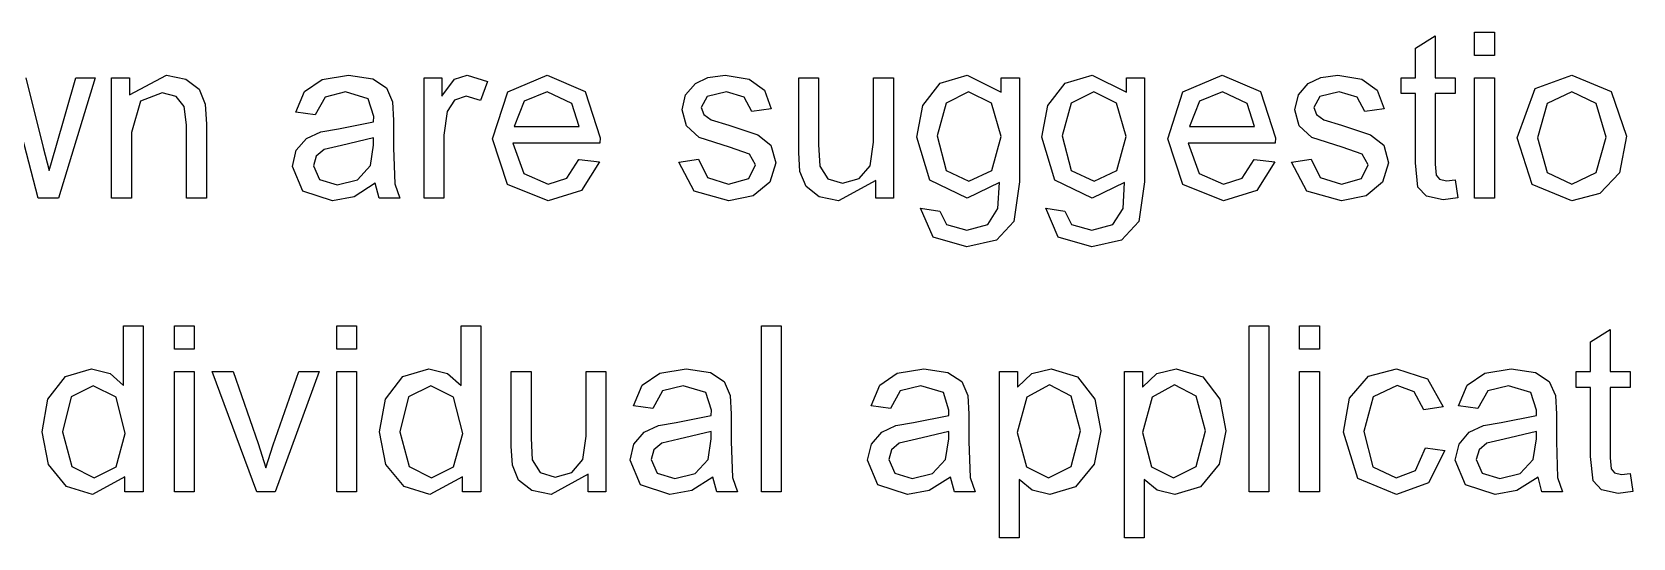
# Model space of a CAD drawing. Extents: x 22 to 299, y 7 to 289.
# Drawn here: x 59.4 to 78.88, y 258.08 to 264.23 of the extents above; entities that cross this region are included whole.
import ezdxf

# ---------------------------------------------------------------- set-up
doc = ezdxf.new("R2010")
doc.units = 0

msp = doc.modelspace()

# ---------------------------------------------------------------- linework, layer by layer
at = {"layer": 'Layer 1'}
for p, q in [((76.957418, 263.943948), (76.957418, 264.229202)), ((76.957418, 264.229202), (77.198022, 264.229202)), ((77.198022, 264.229202), (77.198022, 263.943948)), ((76.239139, 264.034899), (76.478407, 264.183726)), ((76.239139, 263.672475), (76.239139, 264.034899)), ((76.478407, 264.183726), (76.478407, 263.672475)), ((77.198022, 263.943948), (76.957418, 263.943948)), ((59.325772, 263.672475), (59.538306, 262.823604)), ((59.690688, 262.82636), (59.933966, 263.672475)), ((60.167889, 263.672475), (59.724106, 262.209)), ((59.933966, 263.672475), (60.167889, 263.672475)), ((60.369268, 262.209), (60.369268, 263.672475)), ((60.369268, 263.672475), (60.585813, 263.672475)), ((60.585813, 263.464391), (61.037615, 263.705548)), ((60.585813, 263.672475), (60.585813, 263.464391)), ((61.037615, 263.705548), (61.272875, 263.657316)), ((61.272875, 263.657316), (61.434616, 263.533293)), ((62.717959, 263.505732), (62.930493, 263.653182)), ((62.930493, 263.653182), (63.252635, 263.705548)), ((63.252635, 263.705548), (63.548043, 263.66145)), ((63.548043, 263.66145), (63.715132, 263.549829)), ((64.171788, 262.209), (64.171788, 263.672475)), ((64.171788, 263.672475), (64.388333, 263.672475)), ((64.388333, 263.672475), (64.388333, 263.450611)), ((64.388333, 263.450611), (64.540719, 263.655938)), ((64.540719, 263.655938), (64.695775, 263.705548)), ((64.695775, 263.705548), (64.943061, 263.625622)), ((64.943061, 263.625622), (64.860187, 263.39549)), ((65.190329, 263.501598), (65.668868, 263.705548)), ((65.668868, 263.705548), (66.134036, 263.505733)), ((67.474779, 263.603573), (67.627165, 263.675231)), ((67.627165, 263.675231), (67.835688, 263.705548)), ((67.835688, 263.705548), (68.128426, 263.655938)), ((68.128426, 263.655938), (68.31556, 263.520891)), ((68.732606, 262.765727), (68.732606, 263.672475)), ((68.732606, 263.672475), (68.97321, 263.672475)), ((68.97321, 263.672475), (68.97321, 262.860811)), ((69.642901, 262.888372), (69.642901, 263.672475)), ((69.642901, 263.672475), (69.883505, 263.672475)), ((69.883505, 263.672475), (69.883505, 262.209)), ((70.453857, 263.609085), (70.782684, 263.705548)), ((70.782684, 263.705548), (71.19706, 263.496086)), ((71.19706, 263.496086), (71.19706, 263.672475)), ((71.19706, 263.672475), (71.418949, 263.672475)), ((71.418949, 263.672475), (71.418949, 262.407437)), ((71.975935, 263.609085), (72.304762, 263.705548)), ((72.304762, 263.705548), (72.719137, 263.496086)), ((72.719137, 263.496086), (72.719137, 263.672475)), ((72.719137, 263.672475), (72.941027, 263.672475)), ((72.941027, 263.672475), (72.941027, 262.407437)), ((73.408453, 263.501598), (73.886988, 263.705548)), ((73.886988, 263.705548), (74.35216, 263.505733)), ((74.931868, 263.603573), (75.08425, 263.675231)), ((75.08425, 263.675231), (75.292776, 263.705548)), ((75.292776, 263.705548), (75.58551, 263.655938)), ((75.58551, 263.655938), (75.772648, 263.520891)), ((76.062694, 263.47955), (76.062694, 263.672475)), ((76.062694, 263.672475), (76.239139, 263.672475)), ((76.478407, 263.672475), (76.720348, 263.672475)), ((76.720348, 263.672475), (76.720348, 263.47955)), ((76.957418, 262.209), (76.957418, 263.672475)), ((76.957418, 263.672475), (77.198022, 263.672475)), ((77.198022, 263.672475), (77.198022, 262.209)), ((77.693476, 263.542939), (78.13993, 263.705548)), ((78.13993, 263.705548), (78.618468, 263.50711)), ((60.986815, 263.490574), (60.720814, 263.389977)), ((61.153901, 263.445099), (60.986815, 263.490574)), ((61.254153, 263.32521), (61.153901, 263.445099)), ((61.434616, 263.533293), (61.509468, 263.350014)), ((62.612359, 263.25493), (62.717959, 263.505732)), ((62.966582, 263.438209), (62.847618, 263.221857)), ((63.217883, 263.50022), (62.966582, 263.438209)), ((63.491902, 263.41616), (63.217883, 263.50022)), ((63.715132, 263.549829), (63.789985, 263.381709)), ((64.683745, 263.449233), (64.542052, 263.399624)), ((64.860187, 263.39549), (64.683745, 263.449233)), ((65.005866, 262.928335), (65.190329, 263.501598)), ((65.671542, 263.501598), (65.392171, 263.387221)), ((65.969624, 263.358283), (65.671542, 263.501598)), ((66.134036, 263.505733), (66.314489, 262.943494)), ((67.313041, 263.283869), (67.355816, 263.464391)), ((67.355816, 263.464391), (67.474779, 263.603573)), ((67.616469, 263.445099), (67.545624, 263.312807)), ((67.853065, 263.501598), (67.616469, 263.445099)), ((68.069611, 263.438208), (67.853065, 263.501598)), ((68.163178, 263.26182), (68.069611, 263.438208)), ((68.31556, 263.520891), (68.398438, 263.294893)), ((70.241323, 263.334856), (70.453857, 263.609085)), ((70.800059, 263.50022), (70.527376, 263.365173)), ((71.078093, 263.363795), (70.800059, 263.50022)), ((71.763401, 263.334856), (71.975935, 263.609085)), ((72.322136, 263.50022), (72.049454, 263.365173)), ((72.60017, 263.363795), (72.322136, 263.50022)), ((73.223989, 262.928335), (73.408453, 263.501598)), ((73.889662, 263.501598), (73.610294, 263.387221)), ((74.187744, 263.358283), (73.889662, 263.501598)), ((74.35216, 263.505733), (74.532612, 262.943494)), ((74.770126, 263.283869), (74.812901, 263.464391)), ((74.812901, 263.464391), (74.931868, 263.603573)), ((75.073557, 263.445099), (75.002712, 263.312807)), ((75.31015, 263.501598), (75.073557, 263.445099)), ((75.526695, 263.438208), (75.31015, 263.501598)), ((75.620266, 263.26182), (75.526695, 263.438208)), ((75.772648, 263.520891), (75.855522, 263.294893)), ((76.239139, 263.47955), (76.062694, 263.47955)), ((76.239139, 262.637569), (76.239139, 263.47955)), ((76.720348, 263.47955), (76.478407, 263.47955)), ((76.478407, 263.47955), (76.478407, 262.623789)), ((77.474257, 262.940737), (77.693476, 263.542939)), ((78.13993, 263.50022), (77.84051, 263.361039)), ((78.436679, 263.359661), (78.13993, 263.50022)), ((78.618468, 263.50711), (78.804269, 262.961408)), ((60.720814, 263.389977), (60.609866, 263.008261)), ((61.282234, 263.099212), (61.254153, 263.32521)), ((61.509468, 263.350014), (61.522839, 263.108858)), ((62.847618, 263.221857), (62.612359, 263.25493)), ((63.560076, 263.202564), (63.491902, 263.41616)), ((63.789985, 263.381709), (63.802014, 263.152955)), ((64.452496, 263.264576), (64.412396, 262.975188)), ((64.542052, 263.399624), (64.452496, 263.264576)), ((65.392171, 263.387221), (65.267859, 263.081297)), ((66.060517, 263.081297), (65.969624, 263.358283)), ((67.365171, 263.086809), (67.313041, 263.283869)), ((67.545624, 263.312807), (67.575045, 263.225991)), ((68.398438, 263.294893), (68.163178, 263.26182)), ((70.167805, 262.949006), (70.241323, 263.334856)), ((70.527376, 263.365173), (70.415091, 262.96692)), ((71.194386, 262.958652), (71.078093, 263.363795)), ((71.689882, 262.949006), (71.763401, 263.334856)), ((72.049454, 263.365173), (71.937168, 262.96692)), ((72.716463, 262.958652), (72.60017, 263.363795)), ((73.610294, 263.387221), (73.485983, 263.081297)), ((74.278641, 263.081297), (74.187744, 263.358283)), ((74.82226, 263.086809), (74.770126, 263.283869)), ((75.002712, 263.312807), (75.032134, 263.225991)), ((75.855522, 263.294893), (75.620266, 263.26182)), ((77.84051, 263.361039), (77.721547, 262.940737)), ((78.556979, 262.949006), (78.436679, 263.359661)), ((59.474143, 262.209), (59.248242, 263.085431)), ((61.282234, 262.209), (61.282234, 263.099212)), ((61.522839, 263.108858), (61.522839, 262.209)), ((62.915715, 263.015151), (63.129586, 263.052358)), ((63.129586, 263.052358), (63.558665, 263.137797)), ((63.558665, 263.137797), (63.560076, 263.202564)), ((63.802014, 263.152955), (63.802014, 262.822226)), ((65.267859, 263.081297), (66.060517, 263.081297)), ((65.267859, 263.081297), (65.267859, 263.081297)), ((67.520227, 262.947628), (67.365171, 263.086809)), ((67.575045, 263.225991), (67.667279, 263.159845)), ((67.667279, 263.159845), (67.879813, 263.096455)), ((67.879813, 263.096455), (68.235373, 262.9807)), ((73.485983, 263.081297), (74.278641, 263.081297)), ((73.485983, 263.081297), (73.485983, 263.081297)), ((74.977316, 262.947628), (74.82226, 263.086809)), ((75.032134, 263.225991), (75.124364, 263.159845)), ((75.124364, 263.159845), (75.336898, 263.096455)), ((75.336898, 263.096455), (75.692462, 262.9807)), ((60.609866, 263.008261), (60.609866, 262.209)), ((62.617633, 262.790531), (62.741944, 262.933847)), ((62.741944, 262.933847), (62.915715, 263.015151)), ((63.165686, 262.849787), (62.955826, 262.800178)), ((63.558676, 262.943494), (63.165686, 262.849787)), ((63.51992, 262.604497), (63.558686, 262.852543)), ((63.558686, 262.852543), (63.558676, 262.943494)), ((64.412396, 262.975188), (64.412396, 262.209)), ((65.187655, 262.372987), (65.005866, 262.928335)), ((66.313077, 262.877348), (65.254415, 262.877348)), ((65.254415, 262.877348), (65.386745, 262.508034)), ((66.314489, 262.943494), (66.313077, 262.877348)), ((67.887818, 262.829116), (67.520227, 262.947628)), ((68.235373, 262.9807), (68.394441, 262.851165)), ((68.394441, 262.851165), (68.451919, 262.638947)), ((68.97321, 262.860811), (68.987921, 262.598984)), ((69.602801, 262.60174), (69.642901, 262.888372)), ((70.328209, 262.42673), (70.167805, 262.949006)), ((70.415091, 262.96692), (70.526039, 262.546619)), ((70.415091, 262.96692), (70.415091, 262.96692)), ((71.082104, 262.545241), (71.194386, 262.958652)), ((71.850283, 262.42673), (71.689882, 262.949006)), ((71.937168, 262.96692), (72.048117, 262.546619)), ((71.937168, 262.96692), (71.937168, 262.96692)), ((72.604181, 262.545241), (72.716463, 262.958652)), ((73.405779, 262.372987), (73.223989, 262.928335)), ((74.531201, 262.877348), (73.472538, 262.877348)), ((73.472538, 262.877348), (73.604872, 262.508034)), ((74.532612, 262.943494), (74.531201, 262.877348)), ((75.344906, 262.829116), (74.977316, 262.947628)), ((75.692462, 262.9807), (75.851525, 262.851165)), ((75.851525, 262.851165), (75.909003, 262.638947)), ((77.657384, 262.372986), (77.474257, 262.940737)), ((77.474257, 262.940737), (77.474257, 262.940737)), ((77.721547, 262.940737), (77.84051, 262.519058)), ((77.721547, 262.940737), (77.721547, 262.940737)), ((78.438012, 262.520436), (78.556979, 262.949006)), ((78.804269, 262.961408), (78.721395, 262.516302)), ((59.538306, 262.823604), (59.60915, 262.543863)), ((59.60915, 262.543863), (59.690688, 262.82636)), ((62.570847, 262.59485), (62.617633, 262.790531)), ((62.860922, 262.718874), (62.827514, 262.60174)), ((62.955826, 262.800178), (62.860922, 262.718874)), ((63.802014, 262.822226), (63.816725, 262.38401)), ((65.909395, 262.451535), (66.057766, 262.680289)), ((66.057766, 262.680289), (66.057843, 262.680289)), ((66.057843, 262.680289), (66.30647, 262.648594)), ((66.30647, 262.648594), (66.088588, 262.299951)), ((67.272941, 262.645838), (67.510872, 262.684423)), ((67.272955, 262.645837), (67.272941, 262.645838)), ((67.457419, 262.294438), (67.272955, 262.645837)), ((67.510872, 262.684423), (67.621817, 262.458425)), ((68.13377, 262.745056), (67.887818, 262.829116)), ((68.204615, 262.612765), (68.13377, 262.745056)), ((68.747316, 262.534217), (68.732606, 262.765727)), ((74.127522, 262.451535), (74.275893, 262.680289)), ((74.275893, 262.680289), (74.275967, 262.680289)), ((74.275967, 262.680289), (74.524594, 262.648594)), ((74.524594, 262.648594), (74.306711, 262.299951)), ((74.730026, 262.645838), (74.967957, 262.684423)), ((74.73004, 262.645837), (74.730026, 262.645838)), ((74.914504, 262.294438), (74.73004, 262.645837)), ((74.967957, 262.684423), (75.078905, 262.458425)), ((75.590859, 262.745056), (75.344906, 262.829116)), ((75.661703, 262.612765), (75.590859, 262.745056)), ((62.696496, 262.29306), (62.570847, 262.59485)), ((62.827514, 262.60174), (62.899695, 262.436376)), ((63.360856, 262.432242), (63.51992, 262.604497)), ((65.386745, 262.508034), (65.683494, 262.379877)), ((65.683494, 262.379877), (65.909395, 262.451535)), ((67.621817, 262.458425), (67.878462, 262.379877)), ((68.124414, 262.448778), (68.204615, 262.612765)), ((68.451919, 262.638947), (68.381074, 262.404681)), ((68.820832, 262.34956), (68.747316, 262.534217)), ((68.987921, 262.598984), (69.084162, 262.444644)), ((69.46913, 262.446022), (69.602801, 262.60174)), ((70.526039, 262.546619), (70.80407, 262.414327)), ((70.80407, 262.414327), (71.082104, 262.545241)), ((72.048117, 262.546619), (72.326147, 262.414327)), ((72.326147, 262.414327), (72.604181, 262.545241)), ((73.604872, 262.508034), (73.901618, 262.379877)), ((73.901618, 262.379877), (74.127522, 262.451535)), ((75.078905, 262.458425), (75.33555, 262.379877)), ((75.581499, 262.448778), (75.661703, 262.612765)), ((75.909003, 262.638947), (75.838159, 262.404681)), ((76.268561, 262.344048), (76.239139, 262.637569)), ((76.478407, 262.623789), (76.490436, 262.487363)), ((76.490436, 262.487363), (76.531874, 262.439132)), ((77.84051, 262.519058), (78.13993, 262.379877)), ((78.13993, 262.379877), (78.438012, 262.520436)), ((78.721395, 262.516302), (78.482124, 262.2655)), ((63.056067, 262.175927), (62.696496, 262.29306)), ((62.899695, 262.436376), (63.113566, 262.37023)), ((63.113566, 262.37023), (63.360856, 262.432242)), ((63.578713, 262.389523), (63.320731, 262.224158)), ((63.626836, 262.209), (63.578713, 262.389523)), ((63.578713, 262.389523), (63.578713, 262.389523)), ((63.816725, 262.38401), (63.878133, 262.209)), ((65.682235, 262.175927), (65.187655, 262.372987)), ((66.088588, 262.299951), (65.682235, 262.175927)), ((67.879813, 262.175927), (67.457419, 262.294438)), ((67.878462, 262.379877), (68.124414, 262.448778)), ((68.381074, 262.404681), (68.179232, 262.235182)), ((68.982573, 262.225536), (68.820832, 262.34956)), ((69.084162, 262.444644), (69.265951, 262.389523)), ((69.668297, 262.423974), (69.217833, 262.175927)), ((69.265951, 262.389523), (69.46913, 262.446022)), ((69.668297, 262.209), (69.668297, 262.423974)), ((70.781347, 262.209), (70.328209, 262.42673)), ((71.174348, 262.400547), (70.781347, 262.209)), ((71.156956, 262.082221), (71.174348, 262.400547)), ((71.418949, 262.407437), (71.350779, 261.923746)), ((72.303425, 262.209), (71.850283, 262.42673)), ((72.696426, 262.400547), (72.303425, 262.209)), ((72.679034, 262.082221), (72.696426, 262.400547)), ((72.941027, 262.407437), (72.872856, 261.923746)), ((73.900355, 262.175927), (73.405779, 262.372987)), ((74.306711, 262.299951), (73.900355, 262.175927)), ((75.336898, 262.175927), (74.914504, 262.294438)), ((75.33555, 262.379877), (75.581499, 262.448778)), ((75.838159, 262.404681), (75.636317, 262.235182)), ((76.370146, 262.232427), (76.268561, 262.344048)), ((76.531874, 262.439132), (76.614748, 262.421218)), ((76.614748, 262.421218), (76.720348, 262.430864)), ((76.720348, 262.430864), (76.720366, 262.430864)), ((76.720366, 262.430864), (76.755114, 262.211756)), ((78.13993, 262.175927), (77.657384, 262.372986)), ((78.482124, 262.2655), (78.13993, 262.175927)), ((59.724106, 262.209), (59.474143, 262.209)), ((60.609866, 262.209), (60.369268, 262.209)), ((61.522839, 262.209), (61.282234, 262.209)), ((63.320731, 262.224158), (63.056067, 262.175927)), ((63.878133, 262.209), (63.626836, 262.209)), ((64.412396, 262.209), (64.171788, 262.209)), ((68.179232, 262.235182), (67.879813, 262.175927)), ((69.217833, 262.175927), (68.982573, 262.225536)), ((69.883505, 262.209), (69.668297, 262.209)), ((70.215923, 262.087733), (70.449846, 262.051904)), ((70.366972, 261.733577), (70.215923, 262.087733)), ((70.215923, 262.087733), (70.215923, 262.087733)), ((71.033982, 261.889296), (71.156956, 262.082221)), ((71.738001, 262.087733), (71.971924, 262.051904)), ((71.88905, 261.733577), (71.738001, 262.087733)), ((71.738001, 262.087733), (71.738001, 262.087733)), ((72.556059, 261.889296), (72.679034, 262.082221)), ((75.636317, 262.235182), (75.336898, 262.175927)), ((76.573325, 262.189707), (76.370146, 262.232427)), ((76.755114, 262.211756), (76.573325, 262.189707)), ((77.198022, 262.209), (76.957418, 262.209)), ((70.449846, 262.051904), (70.531384, 261.889296)), ((70.531384, 261.889296), (70.775999, 261.820394)), ((70.775999, 261.820394), (71.033982, 261.889296)), ((71.350779, 261.923746), (71.136908, 261.697748)), ((71.971924, 262.051904), (72.053461, 261.889296)), ((72.053461, 261.889296), (72.298077, 261.820394)), ((72.298077, 261.820394), (72.556059, 261.889296)), ((72.872856, 261.923746), (72.658985, 261.697748)), ((70.777336, 261.615066), (70.366972, 261.733577)), ((71.136908, 261.697748), (70.777336, 261.615066)), ((72.299414, 261.615066), (71.88905, 261.733577)), ((72.658985, 261.697748), (72.299414, 261.615066)), ((60.515911, 259.931354), (60.515911, 260.656202)), ((60.515911, 260.656202), (60.755178, 260.656202)), ((60.755178, 260.656202), (60.755178, 258.636)), ((61.134382, 260.370948), (61.134382, 260.656202)), ((61.134382, 260.656202), (61.374986, 260.656202)), ((61.374986, 260.656202), (61.374986, 260.370948)), ((63.110892, 260.370948), (63.110892, 260.656202)), ((63.110892, 260.656202), (63.351497, 260.656202)), ((63.351497, 260.656202), (63.351497, 260.370948)), ((64.622235, 259.931354), (64.622235, 260.656202)), ((64.622235, 260.656202), (64.861502, 260.656202)), ((64.861502, 260.656202), (64.861502, 258.636)), ((68.278176, 258.636), (68.278176, 260.656202)), ((68.278176, 260.656202), (68.518784, 260.656202)), ((68.518784, 260.656202), (68.518784, 258.636)), ((74.213187, 258.636), (74.213187, 260.656202)), ((74.213187, 260.656202), (74.453791, 260.656202)), ((74.453791, 260.656202), (74.453791, 258.636)), ((74.827604, 260.370948), (74.827604, 260.656202)), ((74.827604, 260.656202), (75.068209, 260.656202)), ((75.068209, 260.656202), (75.068209, 260.370948)), ((78.368963, 260.461899), (78.608234, 260.610726)), ((78.608234, 260.610726), (78.608234, 260.099475)), ((61.374986, 260.370948), (61.134382, 260.370948)), ((63.351497, 260.370948), (63.110892, 260.370948)), ((75.068209, 260.370948), (74.827604, 260.370948)), ((78.368963, 260.099475), (78.368963, 260.461899)), ((59.80746, 260.037463), (60.124258, 260.132548)), ((60.124258, 260.132548), (60.352832, 260.076048)), ((63.913785, 260.037463), (64.230582, 260.132548)), ((64.230582, 260.132548), (64.459157, 260.076048)), ((67.039558, 260.080182), (67.3617, 260.132548)), ((67.3617, 260.132548), (67.657108, 260.08845)), ((69.930407, 260.080182), (70.252549, 260.132548)), ((70.252549, 260.132548), (70.547961, 260.08845)), ((71.568717, 260.076048), (71.805311, 260.132548)), ((71.805311, 260.132548), (72.126119, 260.036085)), ((73.090795, 260.076048), (73.327388, 260.132548)), ((73.327388, 260.132548), (73.648197, 260.036085)), ((75.667926, 260.042975), (76.007446, 260.132548)), ((76.007446, 260.132548), (76.385729, 260.01128)), ((77.080886, 260.080182), (77.403028, 260.132548)), ((77.403028, 260.132548), (77.69844, 260.08845)), ((59.594926, 259.763234), (59.80746, 260.037463)), ((60.146984, 259.92722), (59.878305, 259.792173)), ((60.423677, 259.786661), (60.146984, 259.92722)), ((60.352832, 260.076048), (60.515911, 259.931354)), ((61.134382, 258.636), (61.134382, 260.099475)), ((61.134382, 260.099475), (61.374986, 260.099475)), ((61.374986, 260.099475), (61.374986, 258.636)), ((62.135108, 258.636), (61.595084, 260.099475)), ((61.595084, 260.099475), (61.849055, 260.099475)), ((61.849055, 260.099475), (62.153822, 259.223044)), ((62.334275, 259.206507), (62.649735, 260.099475)), ((62.897025, 260.099475), (62.359671, 258.636)), ((62.649735, 260.099475), (62.897025, 260.099475)), ((63.110892, 258.636), (63.110892, 260.099475)), ((63.110892, 260.099475), (63.351497, 260.099475)), ((63.351497, 260.099475), (63.351497, 258.636)), ((63.701251, 259.763234), (63.913785, 260.037463)), ((64.253304, 259.92722), (63.984629, 259.792173)), ((64.530001, 259.786661), (64.253304, 259.92722)), ((64.459157, 260.076048), (64.622235, 259.931354)), ((65.234014, 259.192727), (65.234014, 260.099475)), ((65.234014, 260.099475), (65.474622, 260.099475)), ((65.474622, 260.099475), (65.474622, 259.287811)), ((66.144312, 259.315372), (66.144312, 260.099475)), ((66.144312, 260.099475), (66.384917, 260.099475)), ((66.384917, 260.099475), (66.384917, 258.636)), ((66.721424, 259.68193), (66.827021, 259.932732)), ((66.827021, 259.932732), (67.039558, 260.080182)), ((67.326944, 259.92722), (67.075647, 259.865209)), ((67.600967, 259.84316), (67.326944, 259.92722)), ((67.657108, 260.08845), (67.824198, 259.976829)), ((67.824198, 259.976829), (67.89905, 259.808709)), ((69.612273, 259.68193), (69.717873, 259.932732)), ((69.717873, 259.932732), (69.930407, 260.080182)), ((70.217797, 259.92722), (69.9665, 259.865209)), ((70.49182, 259.84316), (70.217797, 259.92722)), ((70.547961, 260.08845), (70.715046, 259.976829)), ((70.715046, 259.976829), (70.789902, 259.808709)), ((71.174394, 258.075139), (71.174394, 260.099475)), ((71.174394, 260.099475), (71.39361, 260.099475)), ((71.39361, 260.099475), (71.39361, 259.909306)), ((71.39361, 259.909306), (71.568717, 260.076048)), ((71.782588, 259.938245), (71.509902, 259.789417)), ((72.048589, 259.799063), (71.782588, 259.938245)), ((72.126119, 260.036085), (72.335979, 259.763234)), ((72.696471, 258.075139), (72.696471, 260.099475)), ((72.696471, 260.099475), (72.915687, 260.099475)), ((72.915687, 260.099475), (72.915687, 259.909306)), ((72.915687, 259.909306), (73.090795, 260.076048)), ((73.304666, 259.938245), (73.03198, 259.789417)), ((73.570667, 259.799063), (73.304666, 259.938245)), ((73.648197, 260.036085), (73.858057, 259.763234)), ((74.827604, 258.636), (74.827604, 260.099475)), ((74.827604, 260.099475), (75.068209, 260.099475)), ((75.068209, 260.099475), (75.068209, 258.636)), ((75.436677, 259.777014), (75.667926, 260.042975)), ((76.016801, 259.928598), (75.721393, 259.793551)), ((76.221317, 259.854184), (76.016801, 259.928598)), ((76.385729, 260.01128), (76.574203, 259.669527)), ((76.762752, 259.68193), (76.868352, 259.932732)), ((76.868352, 259.932732), (77.080886, 260.080182)), ((77.368276, 259.92722), (77.116975, 259.865209)), ((77.642299, 259.84316), (77.368276, 259.92722)), ((77.69844, 260.08845), (77.865526, 259.976829)), ((77.865526, 259.976829), (77.940382, 259.808709)), ((78.192522, 259.90655), (78.192522, 260.099475)), ((78.192522, 260.099475), (78.368963, 260.099475)), ((78.608234, 260.099475), (78.850176, 260.099475)), ((78.850176, 260.099475), (78.850176, 259.90655)), ((59.524082, 259.366359), (59.594926, 259.763234)), ((59.878305, 259.792173), (59.771371, 259.366359)), ((60.535959, 259.345689), (60.423677, 259.786661)), ((63.630406, 259.366359), (63.701251, 259.763234)), ((63.984629, 259.792173), (63.877696, 259.366359)), ((64.642283, 259.345689), (64.530001, 259.786661)), ((67.075647, 259.865209), (66.95668, 259.648857)), ((67.669138, 259.629564), (67.600967, 259.84316)), ((67.89905, 259.808709), (67.91108, 259.579955)), ((69.9665, 259.865209), (69.847533, 259.648857)), ((70.55999, 259.629564), (70.49182, 259.84316)), ((70.789902, 259.808709), (70.801932, 259.579955)), ((71.509902, 259.789417), (71.392272, 259.359469)), ((72.160871, 259.38014), (72.048589, 259.799063)), ((72.335979, 259.763234), (72.406824, 259.378762)), ((73.03198, 259.789417), (72.91435, 259.359469)), ((73.682949, 259.38014), (73.570667, 259.799063)), ((73.858057, 259.763234), (73.928901, 259.378762)), ((75.360485, 259.362225), (75.436677, 259.777014)), ((75.721393, 259.793551), (75.607774, 259.369115)), ((76.34028, 259.63232), (76.221317, 259.854184)), ((77.116975, 259.865209), (76.998012, 259.648857)), ((77.71047, 259.629564), (77.642299, 259.84316)), ((77.940382, 259.808709), (77.952411, 259.579955)), ((78.368963, 259.90655), (78.192522, 259.90655)), ((78.368963, 259.064569), (78.368963, 259.90655)), ((78.850176, 259.90655), (78.608234, 259.90655)), ((78.608234, 259.90655), (78.608234, 259.050789)), ((66.95668, 259.648857), (66.721424, 259.68193)), ((67.238648, 259.479358), (67.667727, 259.564797)), ((67.667727, 259.564797), (67.669138, 259.629564)), ((67.91108, 259.579955), (67.91108, 259.249226)), ((69.847533, 259.648857), (69.612273, 259.68193)), ((70.1295, 259.479358), (70.558579, 259.564797)), ((70.558579, 259.564797), (70.55999, 259.629564)), ((70.801932, 259.579955), (70.801932, 259.249226)), ((76.574203, 259.669527), (76.34028, 259.63232)), ((76.998012, 259.648857), (76.762752, 259.68193)), ((77.27998, 259.479358), (77.709059, 259.564797)), ((77.709059, 259.564797), (77.71047, 259.629564)), ((77.952411, 259.579955), (77.952411, 259.249226)), ((59.601611, 258.968107), (59.524082, 259.366359)), ((59.771371, 259.366359), (59.886327, 258.946058)), ((59.771371, 259.366359), (59.771371, 259.366359)), ((60.425014, 258.939168), (60.535959, 259.345689)), ((63.707936, 258.968107), (63.630406, 259.366359)), ((63.877696, 259.366359), (63.992651, 258.946058)), ((63.877696, 259.366359), (63.877696, 259.366359)), ((64.531338, 258.939168), (64.642283, 259.345689)), ((66.726694, 259.217531), (66.851006, 259.360847)), ((66.851006, 259.360847), (67.024777, 259.442151)), ((67.024777, 259.442151), (67.238648, 259.479358)), ((67.667738, 259.370494), (67.274748, 259.276787)), ((67.667745, 259.279543), (67.667738, 259.370494)), ((69.617547, 259.217531), (69.741858, 259.360847)), ((69.741858, 259.360847), (69.915629, 259.442151)), ((69.915629, 259.442151), (70.1295, 259.479358)), ((70.558593, 259.370494), (70.165607, 259.276787)), ((70.558604, 259.279543), (70.558593, 259.370494)), ((71.392272, 259.359469), (71.503217, 258.941924)), ((71.392272, 259.359469), (71.392272, 259.359469)), ((72.045915, 258.946058), (72.160871, 259.38014)), ((72.406824, 259.378762), (72.327961, 258.973619)), ((72.91435, 259.359469), (73.025295, 258.941924)), ((72.91435, 259.359469), (72.91435, 259.359469)), ((73.567993, 258.946058), (73.682949, 259.38014)), ((73.928901, 259.378762), (73.850038, 258.973619)), ((75.53693, 258.798608), (75.360485, 259.362225)), ((75.607774, 259.369115), (75.717382, 258.940546)), ((76.768026, 259.217531), (76.892338, 259.360847)), ((76.892338, 259.360847), (77.066108, 259.442151)), ((77.066108, 259.442151), (77.27998, 259.479358)), ((77.709073, 259.370494), (77.316083, 259.276787)), ((77.709083, 259.279543), (77.709073, 259.370494)), ((62.153822, 259.223044), (62.244715, 258.928144)), ((62.244715, 258.928144), (62.334275, 259.206507)), ((65.248725, 258.961217), (65.234014, 259.192727)), ((65.474622, 259.287811), (65.489333, 259.025984)), ((66.104209, 259.02874), (66.144312, 259.315372)), ((66.679909, 259.02185), (66.726694, 259.217531)), ((66.96998, 259.145874), (66.936572, 259.02874)), ((67.064888, 259.227178), (66.96998, 259.145874)), ((67.274748, 259.276787), (67.064888, 259.227178)), ((67.628978, 259.031497), (67.667745, 259.279543)), ((67.91108, 259.249226), (67.92579, 258.81101)), ((69.570761, 259.02185), (69.617547, 259.217531)), ((69.860839, 259.145874), (69.827431, 259.02874)), ((69.955743, 259.227178), (69.860839, 259.145874)), ((70.165607, 259.276787), (69.955743, 259.227178)), ((70.519841, 259.031497), (70.558604, 259.279543)), ((70.801932, 259.249226), (70.816643, 258.81101)), ((76.240028, 258.896449), (76.360332, 259.172056)), ((76.360332, 259.172056), (76.596926, 259.140361)), ((76.360332, 259.172056), (76.360332, 259.172056)), ((76.596926, 259.140361), (76.397758, 258.744865)), ((76.721241, 259.02185), (76.768026, 259.217531)), ((77.011319, 259.145874), (76.977911, 259.02874)), ((77.106223, 259.227178), (77.011319, 259.145874)), ((77.316083, 259.276787), (77.106223, 259.227178)), ((77.67032, 259.031497), (77.709083, 259.279543)), ((77.952411, 259.249226), (77.967122, 258.81101)), ((59.822164, 258.69939), (59.601611, 258.968107)), ((59.886327, 258.946058), (60.157676, 258.806877)), ((63.928488, 258.69939), (63.707936, 258.968107)), ((63.992651, 258.946058), (64.264, 258.806877)), ((65.322243, 258.77656), (65.248725, 258.961217)), ((65.489333, 259.025984), (65.585574, 258.871644)), ((65.970542, 258.873022), (66.104209, 259.02874)), ((66.805558, 258.72006), (66.679909, 259.02185)), ((66.936572, 259.02874), (67.008754, 258.863376)), ((67.469911, 258.859242), (67.628978, 259.031497)), ((69.69641, 258.72006), (69.570761, 259.02185)), ((69.827431, 259.02874), (69.899613, 258.863376)), ((70.360774, 258.859242), (70.519841, 259.031497)), ((71.771896, 258.806877), (72.045915, 258.946058)), ((72.327961, 258.973619), (72.100723, 258.698012)), ((73.293973, 258.806877), (73.567993, 258.946058)), ((73.850038, 258.973619), (73.6228, 258.698012)), ((76.846889, 258.72006), (76.721241, 259.02185)), ((76.977911, 259.02874), (77.050092, 258.863376)), ((77.511253, 258.859242), (77.67032, 259.031497)), ((78.398385, 258.771048), (78.368963, 259.064569)), ((78.608234, 259.050789), (78.620264, 258.914363)), ((60.531951, 258.820657), (60.13495, 258.602927)), ((60.157676, 258.806877), (60.425014, 258.939168)), ((60.531951, 258.636), (60.531951, 258.820657)), ((64.638276, 258.820657), (64.241275, 258.602927)), ((64.264, 258.806877), (64.531338, 258.939168)), ((64.638276, 258.636), (64.638276, 258.820657)), ((65.483984, 258.652536), (65.322243, 258.77656)), ((65.585574, 258.871644), (65.767363, 258.816523)), ((66.169709, 258.850974), (65.719241, 258.602927)), ((65.767363, 258.816523), (65.970542, 258.873022)), ((66.169709, 258.636), (66.169709, 258.850974)), ((67.008754, 258.863376), (67.222625, 258.79723)), ((67.222625, 258.79723), (67.469911, 258.859242)), ((67.687775, 258.816523), (67.429793, 258.651158)), ((67.68786, 258.816523), (67.687775, 258.816523)), ((67.735982, 258.636), (67.68786, 258.816523)), ((67.92579, 258.81101), (67.987279, 258.636)), ((69.899613, 258.863376), (70.113484, 258.79723)), ((70.113484, 258.79723), (70.360774, 258.859242)), ((70.578631, 258.816523), (70.320649, 258.651158)), ((70.578712, 258.816523), (70.578631, 258.816523)), ((70.626831, 258.636), (70.578712, 258.816523)), ((70.816643, 258.81101), (70.878132, 258.636)), ((71.571391, 258.655293), (71.414998, 258.787584)), ((71.414998, 258.787584), (71.414998, 258.075139)), ((71.503217, 258.941924), (71.771896, 258.806877)), ((73.093469, 258.655293), (72.937076, 258.787584)), ((72.937076, 258.787584), (72.937076, 258.075139)), ((73.025295, 258.941924), (73.293973, 258.806877)), ((76.006109, 258.602927), (75.53693, 258.798608)), ((75.717382, 258.940546), (76.003435, 258.806876)), ((76.003435, 258.806876), (76.240028, 258.896449)), ((77.050092, 258.863376), (77.263963, 258.79723)), ((77.263963, 258.79723), (77.511253, 258.859242)), ((77.72911, 258.816523), (77.471128, 258.651158)), ((77.729192, 258.816523), (77.72911, 258.816523)), ((77.77731, 258.636), (77.729192, 258.816523)), ((77.967122, 258.81101), (78.028611, 258.636)), ((78.499974, 258.659427), (78.398385, 258.771048)), ((78.620264, 258.914363), (78.661701, 258.866132)), ((78.661701, 258.866132), (78.744576, 258.848218)), ((78.744576, 258.848218), (78.850176, 258.857864)), ((78.850176, 258.857864), (78.850193, 258.857864)), ((78.850193, 258.857864), (78.884942, 258.638756)), ((60.13495, 258.602927), (59.822164, 258.69939)), ((60.755178, 258.636), (60.531951, 258.636)), ((61.374986, 258.636), (61.134382, 258.636)), ((62.359671, 258.636), (62.135108, 258.636)), ((63.351497, 258.636), (63.110892, 258.636)), ((64.241275, 258.602927), (63.928488, 258.69939)), ((64.861502, 258.636), (64.638276, 258.636)), ((65.719241, 258.602927), (65.483984, 258.652536)), ((66.384917, 258.636), (66.169709, 258.636)), ((67.165129, 258.602927), (66.805558, 258.72006)), ((67.429793, 258.651158), (67.165129, 258.602927)), ((67.987279, 258.636), (67.735982, 258.636)), ((68.518784, 258.636), (68.278176, 258.636)), ((70.055981, 258.602927), (69.69641, 258.72006)), ((70.320649, 258.651158), (70.055981, 258.602927)), ((70.878132, 258.636), (70.626831, 258.636)), ((71.787937, 258.602927), (71.571391, 258.655293)), ((72.100723, 258.698012), (71.787937, 258.602927)), ((73.310014, 258.602927), (73.093469, 258.655293)), ((73.6228, 258.698012), (73.310014, 258.602927)), ((74.453791, 258.636), (74.213187, 258.636)), ((75.068209, 258.636), (74.827604, 258.636)), ((76.397758, 258.744865), (76.006109, 258.602927)), ((77.206461, 258.602927), (76.846889, 258.72006)), ((77.471128, 258.651158), (77.206461, 258.602927)), ((78.028611, 258.636), (77.77731, 258.636)), ((78.703152, 258.616707), (78.499974, 258.659427)), ((78.884942, 258.638756), (78.703152, 258.616707)), ((71.414998, 258.075139), (71.174394, 258.075139)), ((72.937076, 258.075139), (72.696471, 258.075139))]:
    msp.add_line(p, q, dxfattribs=at)

doc.saveas('drawing.dxf')
